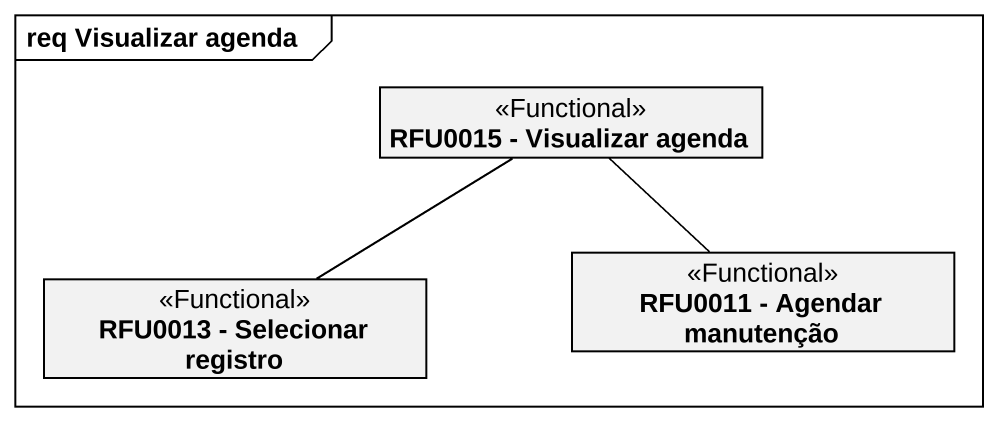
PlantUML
@startuml
mainframe req Visualizar agenda
hide circle
hide empty members
class "RFU0015 - Visualizar agenda" as RFU0015_Visualizar_agenda <<Functional>>
class "RFU0013 - Selecionar registro" as RFU0013_Selecionar_registro <<Functional>>
class "RFU0011 - Agendar manutenção" as RFU0011_Agendar_manutenção <<Functional>>
RFU0013_Selecionar_registro -up- RFU0015_Visualizar_agenda
RFU0011_Agendar_manutenção -up- RFU0015_Visualizar_agenda
@enduml
